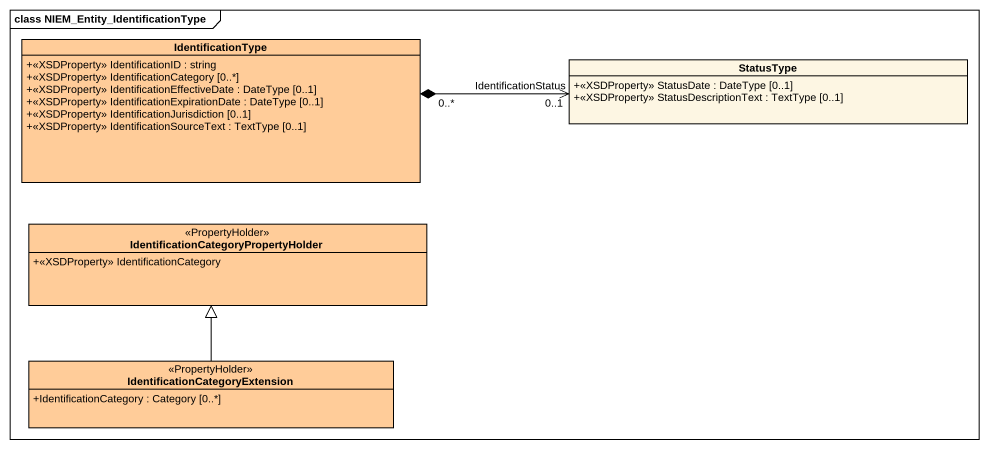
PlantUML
@startuml
mainframe class NIEM_Entity_IdentificationType
hide circle
hide empty members
skinparam classAttributeIconSize 0
class IdentificationType #FFCC99 {
  +<<XSDProperty>> IdentificationID : string
  +<<XSDProperty>> IdentificationCategory [0..*]
  +<<XSDProperty>> IdentificationEffectiveDate : DateType [0..1]
  +<<XSDProperty>> IdentificationExpirationDate : DateType [0..1]
  +<<XSDProperty>> IdentificationJurisdiction [0..1]
  +<<XSDProperty>> IdentificationSourceText : TextType [0..1]
}
class StatusType {
  +<<XSDProperty>> StatusDate : DateType [0..1]
  +<<XSDProperty>> StatusDescriptionText : TextType [0..1]
}
class "IdentificationCategoryPropertyHolder" as IdentificationCategoryProper <<PropertyHolder>> #FFCC99 {
  +<<XSDProperty>> IdentificationCategory
}
class "IdentificationCategoryExtension" as IdentificationCategoryExtens <<PropertyHolder>> #FFCC99 {
  +IdentificationCategory : Category [0..*]
}
IdentificationType "0..*" *-right-> "IdentificationStatus\n0..1" StatusType
IdentificationCategoryExtens -up-|> IdentificationCategoryProper
@enduml
